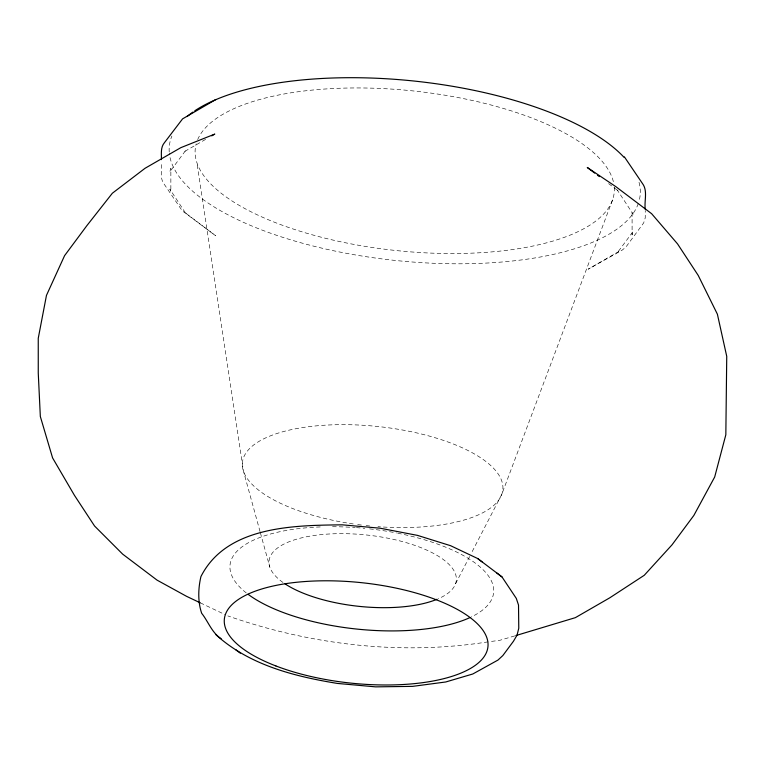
<?xml version="1.0" encoding="UTF-8"?>
<svg xmlns="http://www.w3.org/2000/svg" width="765" height="765" viewBox="0 0 765 765"><rect width="100%" height="100%" fill="white"/><g stroke="black" fill="none" stroke-linecap="round" stroke-linejoin="round"><path stroke-width="0.57" stroke-dasharray="3.83 2.87" d="M612.555 199.904L501.821 494.238L471.364 553.181M455.596 583.705L470.819 554.233M205.603 139.383L184.164 151.747L185.532 150.638L169.773 171.867L170.853 168.338L170.863 191.699L169.84 189.137L185.656 213.253L185.044 212.641L215.692 235.802L182.271 210.844L164.322 184.384C159.244 178.025 162.209 169.314 161.425 161.951M514.73 635.906L499.841 640.295L489.265 641.701M488.089 641.854C401.042 655.643 310.791 644.924 227.836 615.911M200.344 602.868L225.723 614.907M608.615 183.619L616.982 189.94M617.91 190.638L617.298 190.026L633.114 214.143L632.091 211.58L632.1 234.941L633.181 231.413L617.422 252.641L618.789 251.532L588.161 269.194L621.993 250.26L625.875 247.105L643.69 222.892L645.239 217.815L645.268 210.461M260.062 531.627L243.442 471.077L196.892 162.639M260.377 532.765L269.787 567.037M638.297 203.509A236.691 90.194 6 0 1 393.985 260.31A236.691 90.194 6 0 1 169.323 153.22M169.218 152.015A236.691 90.194 6 0 1 171.905 136.017M639.014 182.261A236.691 90.194 6 0 1 639.014 201.243M614.257 187.167A210.614 80.258 6 0 1 397.121 250.643A210.614 80.258 6 0 1 196.184 143.83M197.666 139.584A210.614 80.258 6 0 1 411.962 90.805A210.614 80.258 6 0 1 613.54 182.414M353.239 523.948A130.92 49.888 6 0 1 265.79 437.838A130.92 49.888 6 0 1 486.913 462.29A130.92 49.888 6 0 1 377.958 526.674M369.686 525.966A130.92 49.888 6 0 1 366.139 525.593M361.443 525.048A130.92 49.888 6 0 1 355.629 524.293M283.002 582.481A94.143 35.879 6 0 1 303.619 537.384A94.143 35.879 6 0 1 427.3 550.351A94.143 35.879 6 0 1 438.249 598.756M397.685 533.205A132.517 50.5 6 0 1 471.211 616.982M246.263 592.904A132.517 50.5 6 0 1 321.74 526.884M332.498 526.722A132.517 50.5 6 0 1 355.237 527.554M356.433 527.64A132.517 50.5 6 0 1 364.809 528.357M369.591 528.864A132.517 50.5 6 0 1 396.538 532.976"/><path stroke-width="1.15" d="M215.749 99.574L182.586 118.862L164.485 142.625C160.401 147.349 161.52 153.908 161.425 159.617M211.733 135.854L214.793 134.085L180.836 147.655L145.054 168.281L112.359 193.229L86.808 225.723L64.576 255.663L46.464 295.386L38.25 338.312L38.26 373.138L40.335 416.523L52.594 457.929L74.444 495.338L94.554 526.004L122.668 554.137L157.083 580.147L186.593 596.346L200.344 602.868M515.878 635.562L575.376 617.651L609.781 597.809L644.264 575.28L672.024 544.833L693.865 515.419L714.692 476.987L725.832 434.778L726.74 356.375L717.388 314.185L698.225 275.429L677.551 243.901L651.627 213.703L615.835 186.65L587.262 167.478L594.692 173.091M216.017 634.787C249.285 665.005 294.181 676.375 337.422 683.432L375.672 686.865L412.622 686.368L445.746 681.978L472.789 673.994L497.967 660.071L502.854 655.538L513.468 641.242L517.054 635.122L518.775 628.266L518.517 605.048L516.308 598.412L501.974 576.906L477.695 558.546L450.642 545.713L417.508 535.385L379.928 528.175L342.309 524.838C293.559 525.364 226.497 526.043 200.927 576.571C198.164 588.409 197.705 601.692 201.673 613.281C208.3 621.591 211.876 632.837 221.162 638.698M597.475 175.195L599.33 176.6M477.695 558.546L482.046 561.854M496.82 573.004L501.974 576.906M235.936 649.848L240.287 653.157M624.422 156.911L642.361 183.37C648.051 190.753 644.044 200.86 645.268 209.294M187.062 116.548A236.691 90.194 6 0 1 192.943 112.053M194.779 110.801A236.691 90.194 6 0 1 416.361 81.281A236.691 90.194 6 0 1 624.192 157.485M437.035 599.272A94.143 35.879 6 0 1 285.058 583.886M470.064 617.527A132.517 50.5 6 0 1 248.07 594.29M275.869 665.942A132.517 50.5 6 0 0 486.923 651.235A132.517 50.5 6 0 0 305.665 581.486A132.517 50.5 6 0 0 275.869 665.942"/></g></svg>
